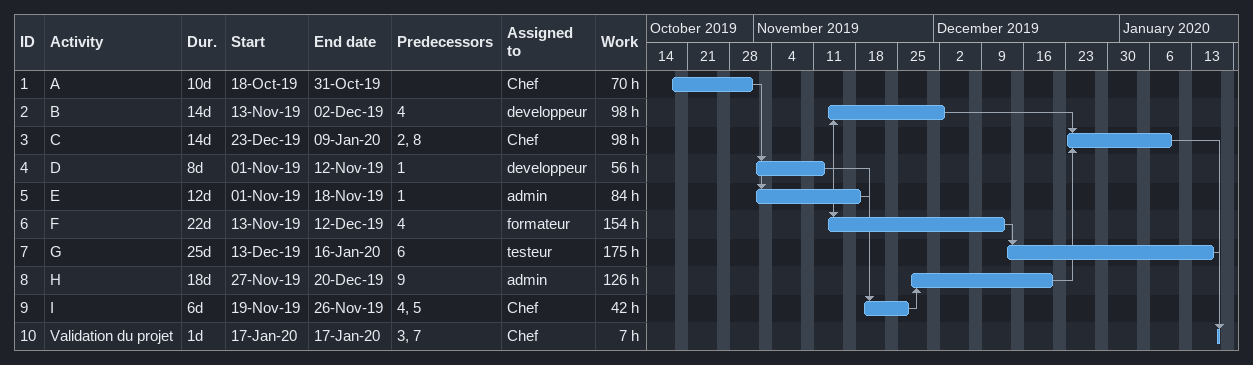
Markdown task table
| ID | Task | Duration | Start | Finish | Predecessors | Resources | Work (h) |
|---|---|---|---|---|---|---|---|
| 1 | A | 10d | 2019-10-18 | 2019-10-31 |  | Chef | 70 |
| 2 | B | 14d | 2019-11-13 | 2019-12-02 | 4 | developpeur | 98 |
| 3 | C | 14d | 2019-12-23 | 2020-01-09 | 2, 8 | Chef | 98 |
| 4 | D | 8d | 2019-11-01 | 2019-11-12 | 1 | developpeur | 56 |
| 5 | E | 12d | 2019-11-01 | 2019-11-18 | 1 | admin | 84 |
| 6 | F | 22d | 2019-11-13 | 2019-12-12 | 4 | formateur | 154 |
| 7 | G | 25d | 2019-12-13 | 2020-01-16 | 6 | testeur | 175 |
| 8 | H | 18d | 2019-11-27 | 2019-12-20 | 9 | admin | 126 |
| 9 | I | 6d | 2019-11-19 | 2019-11-26 | 4, 5 | Chef | 42 |
| 10 | Validation du projet | 1d | 2020-01-17 | 2020-01-17 | 3, 7 | Chef | 7 |
